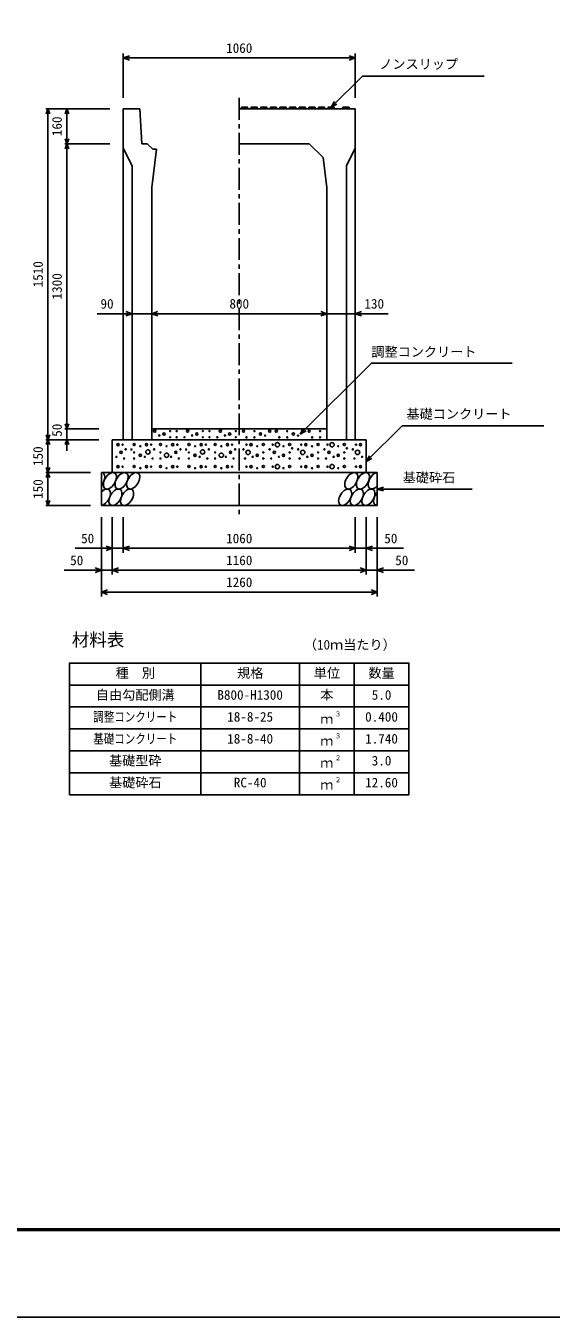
# Model space of a CAD drawing. Units: millimetres, scale not verified. Extents: x -16800 to 16800, y -5940 to 5940.
# Drawn here: x 3825 to 6225, y -5940 to -48 of the extents above; entities that cross this region are included whole.
import ezdxf
from ezdxf.enums import TextEntityAlignment as Align

# ---------------------------------------------------------------- set-up
doc = ezdxf.new("R2010")
doc.units = ezdxf.units.MM
doc.header["$LTSCALE"] = 20
doc.linetypes.add('CHAIN1', pattern=[8, 5, -1, 1, -1])
for name, color, linetype, lineweight in [('0-0_DIM', 7, 'Continuous', 25), ('0-1_Defpoints', 5, 'Continuous', 25), ('0-2_HATCH', 6, 'Continuous', 25), ('0-3_HYO', 3, 'Continuous', 25), ('0-4_HYO2', 4, 'Continuous', 25), ('0-5_OUTLINE', 3, 'Continuous', 25), ('0-6_TXT', 7, 'Continuous', 25), ('0-7_WAKU', 3, 'Continuous', 25)]:
    doc.layers.add(name, color=color, linetype=linetype, lineweight=lineweight)
doc.styles.add('ＭＳ ゴシック', font='')
doc.styles.get('ＭＳ ゴシック').set_extended_font_data('MS Gothic')

msp = doc.modelspace()

# ---------------------------------------------------------------- linework, layer by layer
at = {"layer": '0-0_DIM'}
for p, q in [((4270, -174.92), (4270, -376.66)), ((5330, -174.92), (5330, -376.66)), ((5330, -194.92), (4270, -194.92)), ((5220, -420.16), (5362.21, -277.95)), ((5919.1, -277.95), (5362.21, -277.95)), ((5220, -420.16), (5235, -394.18)), ((5220, -420.16), (5245.98, -405.16)), ((3915.8, -426.66), (4209.13, -426.66)), ((3925.8, -426.66), (3925.8, -1936.66)), ((4012.46, -586.66), (4012.46, -426.66)), ((4002.46, -586.66), (4209.13, -586.66)), ((4012.46, -1886.66), (4012.46, -586.66)), ((4150.45, -1361.66), (4310, -1361.66)), ((4400, -1361.66), (4310, -1361.66)), ((4400, -1361.66), (5200, -1361.66)), ((5200, -1361.66), (5330, -1361.66)), ((5480.7, -1361.66), (5330, -1361.66)), ((5543.65, -1873.01), (5380, -2036.66)), ((5543.65, -1873.01), (6190.53, -1873.01)), ((3915.8, -1936.66), (4159.13, -1936.66)), ((3925.8, -2086.66), (3925.8, -1936.66)), ((4002.46, -1886.66), (4159.13, -1886.66)), ((4012.46, -1886.66), (4012.46, -1936.66)), ((4012.46, -1986.66), (4012.46, -1936.66)), ((5078.82, -1911.66), (5093.82, -1885.68)), ((5078.82, -1911.66), (5104.8, -1896.66)), ((5380, -2036.66), (5395, -2010.68)), ((5380, -2036.66), (5405.98, -2021.66)), ((3915.8, -2086.66), (4120, -2086.66)), ((3925.8, -2086.66), (3925.8, -2236.66)), ((5430, -2161.66), (5458.98, -2153.9)), ((5430, -2161.66), (5863.31, -2161.66)), ((5430, -2161.66), (5458.98, -2169.43)), ((3915.8, -2236.66), (4120, -2236.66)), ((4170, -2652.18), (4170, -2289.83)), ((4220, -2552.18), (4220, -2289.83)), ((4270, -2452.18), (4270, -2289.83)), ((5330, -2452.18), (5330, -2289.83)), ((5380, -2552.18), (5380, -2289.83)), ((5430, -2652.18), (5430, -2289.83)), ((4050, -2432.18), (4270, -2432.18)), ((4270, -2432.18), (5330, -2432.18)), ((5550, -2432.18), (5330, -2432.18)), ((4000, -2532.18), (4220, -2532.18)), ((4220, -2532.18), (5380, -2532.18)), ((5600, -2532.18), (5380, -2532.18)), ((4170, -2632.18), (5430, -2632.18))]:
    msp.add_line(p, q, dxfattribs=at)
at = {"layer": '0-0_DIM', "linetype": 'CHAIN1'}
msp.add_line((4800, -376.66), (4800, -2286.66), dxfattribs=at)
at = {"layer": '0-0_DIM'}
for points in [[(4298.23, -205.18), (4270.04, -194.92), (4298.23, -184.66)], [(5301.85, -184.66), (5330.04, -194.92), (5301.85, -205.18)], [(3917.59, -449.21), (3925.8, -426.66), (3934.01, -449.21)], [(4004.26, -449.21), (4012.46, -426.66), (4020.67, -449.21)], [(4020.67, -564.11), (4012.46, -586.66), (4004.26, -564.11)], [(4004.26, -609.21), (4012.46, -586.66), (4020.67, -609.21)], [(4281.81, -1371.92), (4310, -1361.66), (4281.81, -1351.4)], [(4428.19, -1371.92), (4400, -1361.66), (4428.19, -1351.4)], [(5171.81, -1351.4), (5200, -1361.66), (5171.81, -1371.92)], [(5358.19, -1351.4), (5330, -1361.66), (5358.19, -1371.92)], [(5078.82, -1911.66), (5403.29, -1587.2), (6046.84, -1587.2)], [(4020.67, -1864.11), (4012.46, -1886.66), (4004.26, -1864.11)], [(3934.01, -1914.11), (3925.8, -1936.66), (3917.59, -1914.11)], [(3934.01, -1959.21), (3925.8, -1936.66), (3917.59, -1959.21)], [(4020.67, -1959.21), (4012.46, -1936.66), (4004.26, -1959.21)], [(3934.01, -2064.11), (3925.8, -2086.66), (3917.59, -2064.11)], [(3934.01, -2109.21), (3925.8, -2086.66), (3917.59, -2109.21)], [(3934.01, -2214.11), (3925.8, -2236.66), (3917.59, -2214.11)], [(4191.81, -2421.91), (4220, -2432.18), (4191.81, -2442.44)], [(4298.19, -2442.44), (4270, -2432.18), (4298.19, -2421.91)], [(5301.81, -2421.91), (5330, -2432.18), (5301.81, -2442.44)], [(5408.19, -2421.91), (5380, -2432.18), (5408.19, -2442.44)], [(4141.81, -2521.91), (4170, -2532.18), (4141.81, -2542.44)], [(4248.19, -2542.44), (4220, -2532.18), (4248.19, -2521.91)], [(5351.81, -2521.91), (5380, -2532.18), (5351.81, -2542.44)], [(5458.19, -2521.91), (5430, -2532.18), (5458.19, -2542.44)], [(4198.19, -2642.44), (4170, -2632.18), (4198.19, -2621.91)], [(5401.81, -2621.91), (5430, -2632.18), (5401.81, -2642.44)]]:
    msp.add_lwpolyline(points, dxfattribs=at)
at = {"layer": '0-1_Defpoints'}
msp.add_lwpolyline([(0, -5940), (16800, -5940), (16800, 5940), (0, 5940)], close=True, dxfattribs=at)
at = {"layer": '0-2_HATCH'}
for points in [[(4809, -426.66), (4810, -420.16), (4838, -420.16), (4839, -426.66)], [(4853, -426.66), (4854, -420.16), (4882, -420.16), (4883, -426.66)], [(4897, -426.66), (4898, -420.16), (4926, -420.16), (4927, -426.66)], [(4941, -426.66), (4942, -420.16), (4970, -420.16), (4971, -426.66)], [(4985, -426.66), (4986, -420.16), (5014, -420.16), (5015, -426.66)], [(5029, -426.66), (5030, -420.16), (5058, -420.16), (5059, -426.66)], [(5073, -426.66), (5074, -420.16), (5102, -420.16), (5103, -426.66)], [(5117, -426.66), (5118, -420.16), (5146, -420.16), (5147, -426.66)], [(5161, -426.66), (5162, -420.16), (5190, -420.16), (5191, -426.66)], [(5205, -426.66), (5206, -420.16), (5234, -420.16), (5235, -426.66)], [(5272.5, -426.66), (5273.5, -420.16), (5301.5, -420.16), (5302.5, -426.66)]]:
    msp.add_lwpolyline(points, dxfattribs=at)
for centre, radius in [((4413.88, -1897.35), 5), ((4434.9, -1917.48), 2.5), ((4455.93, -1910.48), 5), ((4483.97, -1897.35), 2.5), ((4483.97, -1925.36), 2.5), ((4513.97, -1897.35), 2.5), ((4513.97, -1925.36), 2.5), ((4549.86, -1925.36), 2.5), ((4563.88, -1897.35), 5), ((4584.9, -1917.48), 2.5), ((4605.93, -1910.48), 5), ((4633.97, -1897.35), 2.5), ((4633.97, -1925.36), 2.5), ((4663.97, -1897.35), 2.5), ((4663.97, -1925.36), 2.5), ((4699.86, -1925.36), 2.5), ((4713.88, -1897.35), 5), ((4734.9, -1917.48), 2.5), ((4755.93, -1910.48), 5), ((4783.97, -1897.35), 2.5), ((4783.97, -1925.36), 2.5), ((4819.13, -1897.63), 5), ((4833.15, -1925.65), 2.5), ((4869.04, -1897.63), 2.5), ((4869.04, -1925.65), 2.5), ((4897.08, -1910.76), 5), ((4918.11, -1917.77), 2.5), ((4939.13, -1897.63), 5), ((4969.13, -1897.63), 5), ((4983.15, -1925.65), 2.5), ((5019.04, -1897.63), 2.5), ((5019.04, -1925.65), 2.5), ((5047.08, -1910.76), 5), ((5068.11, -1917.77), 2.5), ((5089.13, -1897.63), 5), ((5119.13, -1897.63), 5), ((5133.15, -1925.65), 2.5), ((5169.04, -1897.63), 2.5), ((5169.04, -1925.65), 2.5), ((4246.04, -1959.48), 5), ((4260.06, -1994.5), 5), ((4267.07, -1959.48), 2.5), ((4281.09, -1980.49), 2.5), ((4307.55, -1981.4), 2.5), ((4319.97, -1958.61), 5), ((4319.97, -1994.5), 2.5), ((4348.01, -2007.63), 5), ((4348.01, -1966.49), 2.5), ((4376.04, -1959.48), 5), ((4382.58, -1992.5), 10), ((4397.07, -1959.48), 2.5), ((4411.09, -1980.49), 2.5), ((4439.97, -1958.61), 5), ((4439.97, -1994.5), 2.5), ((4468.01, -2007.63), 10), ((4468.01, -1966.49), 2.5), ((4496.04, -1959.48), 5), ((4510.06, -1994.5), 5), ((4517.07, -1959.48), 2.5), ((4531.09, -1980.49), 2.5), ((4557.55, -1981.4), 2.5), ((4569.97, -1958.61), 5), ((4569.97, -1994.5), 2.5), ((4598.01, -2007.63), 5), ((4598.01, -1966.49), 2.5), ((4626.04, -1959.48), 5), ((4632.58, -1992.5), 10), ((4647.07, -1959.48), 2.5), ((4661.09, -1980.49), 2.5), ((4689.97, -1958.61), 5), ((4689.97, -1994.5), 2.5), ((4718.01, -2007.63), 10), ((4718.01, -1966.49), 2.5), ((4746.04, -1959.48), 5), ((4760.06, -1994.5), 5), ((4767.07, -1959.48), 2.5), ((4781.09, -1980.49), 2.5), ((4818.91, -1980.49), 2.5), ((4839.94, -1994.5), 10), ((4832.93, -1959.48), 2.5), ((4853.96, -1959.48), 5), ((4881.99, -2007.63), 5), ((4881.99, -1966.49), 2.5), ((4910.03, -1958.61), 5), ((4910.03, -1994.5), 2.5), ((4938.91, -1980.49), 2.5), ((4952.93, -1959.48), 2.5), ((4959.94, -1994.5), 5), ((4973.96, -1959.48), 10), ((5001.99, -2007.63), 5), ((5001.99, -1966.49), 2.5), ((5030.03, -1958.61), 5), ((5030.03, -1994.5), 2.5), ((5041.37, -1976.18), 2.5), ((5068.91, -1980.49), 2.5), ((5089.94, -1994.5), 10), ((5082.93, -1959.48), 2.5), ((5103.96, -1959.48), 5), ((5131.99, -2007.63), 5), ((5131.99, -1966.49), 2.5), ((5160.03, -1958.61), 5), ((5160.03, -1994.5), 2.5), ((5188.91, -1980.49), 2.5), ((5202.93, -1959.48), 2.5), ((5209.94, -1994.5), 5), ((5223.96, -1959.48), 10), ((5251.99, -2007.63), 5), ((5251.99, -1966.49), 2.5), ((5280.03, -1958.61), 5), ((5280.03, -1994.5), 2.5), ((5291.37, -1976.18), 2.5), ((5318.91, -1980.49), 2.5), ((5339.94, -1994.5), 10), ((5332.93, -1959.48), 2.5), ((5353.96, -1959.48), 5), ((4239.03, -2014.64), 2.5), ((4246.04, -2059.48), 5), ((4267.07, -2059.48), 2.5), ((4274.08, -2022.51), 2.5), ((4319.97, -2058.61), 5), ((4319.97, -2022.51), 2.5), ((4369.03, -2014.64), 2.5), ((4376.04, -2059.48), 5), ((4397.07, -2059.48), 2.5), ((4404.08, -2022.51), 2.5), ((4439.97, -2058.61), 5), ((4439.97, -2022.51), 2.5), ((4489.03, -2014.64), 2.5), ((4496.04, -2059.48), 5), ((4517.07, -2059.48), 2.5), ((4524.08, -2022.51), 2.5), ((4569.97, -2058.61), 5), ((4569.97, -2022.51), 2.5), ((4619.03, -2014.64), 2.5), ((4626.04, -2059.48), 5), ((4647.07, -2059.48), 2.5), ((4654.08, -2022.51), 2.5), ((4689.97, -2058.61), 5), ((4689.97, -2022.51), 2.5), ((4739.03, -2014.64), 2.5), ((4746.04, -2059.48), 5), ((4767.07, -2059.48), 2.5), ((4774.08, -2022.51), 2.5), ((4825.92, -2022.51), 2.5), ((4832.93, -2059.48), 2.5), ((4853.96, -2059.48), 5), ((4860.97, -2014.64), 2.5), ((4910.03, -2058.61), 5), ((4910.03, -2022.51), 2.5), ((4945.92, -2022.51), 2.5), ((4952.93, -2059.48), 2.5), ((4973.96, -2059.48), 10), ((4980.97, -2014.64), 2.5), ((5030.03, -2058.61), 5), ((5030.03, -2022.51), 2.5), ((5075.92, -2022.51), 2.5), ((5082.93, -2059.48), 2.5), ((5103.96, -2059.48), 5), ((5110.97, -2014.64), 2.5), ((5160.03, -2058.61), 5), ((5160.03, -2022.51), 2.5), ((5195.92, -2022.51), 2.5), ((5202.93, -2059.48), 2.5), ((5223.96, -2059.48), 10), ((5230.97, -2014.64), 2.5), ((5280.03, -2058.61), 5), ((5280.03, -2022.51), 2.5), ((5325.92, -2022.51), 2.5), ((5332.93, -2059.48), 2.5), ((5353.96, -2059.48), 5), ((5360.97, -2014.64), 2.5), ((4348.01, -2066.49), 2.5), ((4468.01, -2066.49), 2.5), ((4598.01, -2066.49), 2.5), ((4718.01, -2066.49), 2.5), ((4881.99, -2066.49), 2.5), ((5001.99, -2066.49), 2.5), ((5131.99, -2066.49), 2.5), ((5251.99, -2066.49), 2.5)]:
    msp.add_circle(centre, radius, dxfattribs=at)
for centre, start_param, end_param in [((4155.84, -2124.18), 4.4524467, 6.6076907), ((5417.93, -2124.18), 0.4022642, 4.3746879), ((4181.16, -2199.17), 3.5766262, 7.4835112), ((5443.25, -2199.17), 1.2768793, 3.5000728)]:
    msp.add_ellipse(centre, major_axis=(21.81, 35.31), ratio=0.5792, start_param=start_param, end_param=end_param, dxfattribs=at)
for centre in [(4209.05, -2124.18), (4262.26, -2124.18), (4315.47, -2124.18), (5311.51, -2124.18), (5364.72, -2124.18), (4234.37, -2199.17), (4287.58, -2199.17), (5283.63, -2199.17), (5336.84, -2199.17), (5390.04, -2199.17)]:
    msp.add_ellipse(centre, major_axis=(21.81, 35.31), ratio=0.5792, dxfattribs=at)
at = {"layer": '0-3_HYO'}
for p, q in [((4625, -2956.12), (4625, -3556.12)), ((5075, -2956.12), (5075, -3556.12)), ((5325, -2956.12), (5325, -3556.12)), ((4025, -3056.12), (5575, -3056.12))]:
    msp.add_line(p, q, dxfattribs=at)
msp.add_lwpolyline([(4025, -3556.12), (5575, -3556.12), (5575, -2956.12), (4025, -2956.12)], close=True, dxfattribs=at)
at = {"layer": '0-4_HYO2'}
for p, q in [((4025, -3156.12), (5575, -3156.12)), ((4025, -3256.12), (5575, -3256.12)), ((4025, -3356.12), (5575, -3356.12)), ((4025, -3456.12), (5575, -3456.12))]:
    msp.add_line(p, q, dxfattribs=at)
at = {"layer": '0-5_OUTLINE'}
for p, q in [((4345, -426.66), (4270, -426.66)), ((4270, -426.66), (4270, -1936.66)), ((4345, -426.66), (4355, -586.64)), ((5330, -426.66), (4800, -426.66)), ((5330, -426.66), (5330, -1936.66)), ((4355, -586.64), (4380, -586.64)), ((4380, -586.64), (4405, -611.64)), ((4800, -586.66), (5120, -586.66)), ((5182.86, -649.52), (5120, -586.66)), ((4270, -606.66), (4310, -686.66)), ((4421.88, -611.64), (4400, -786.66)), ((4405, -611.64), (4421.88, -611.64)), ((5330, -606.66), (5290, -686.66)), ((4310, -686.66), (4310, -1936.66)), ((5182.86, -649.52), (5200, -786.66)), ((5290, -686.66), (5290, -1936.66)), ((4400, -786.66), (4400, -1936.66)), ((5200, -786.66), (5200, -1936.66)), ((4220, -1936.66), (5380, -1936.66)), ((4220, -1936.66), (4220, -2086.66)), ((4270, -1936.66), (4400, -1936.66)), ((4400, -1886.66), (5200, -1886.66)), ((5330, -1936.66), (5200, -1936.66)), ((5380, -1936.66), (5380, -2086.66)), ((4170, -2086.66), (5430, -2086.66)), ((4170, -2086.66), (4170, -2236.66)), ((5430, -2086.66), (5430, -2236.66)), ((4170, -2236.66), (5430, -2236.66))]:
    msp.add_line(p, q, dxfattribs=at)
at = {"layer": '0-7_WAKU', "lineweight": 50}
msp.add_lwpolyline([(400, -5540), (16400, -5540), (16400, 5540), (400, 5540)], close=True, dxfattribs=at)

# ---------------------------------------------------------------- texts
at = {"layer": '0-0_DIM', "style": 'ＭＳ ゴシック'}
for s, p in [('1060', (4740, -184.92)), ('ノンスリップ', (5439.52, -257.77)), ('90', (4166.03, -1351.66)), ('800', (4755, -1351.66)), ('130', (5371.58, -1351.66)), ('調整コンクリート', (5403.29, -1570.77)), ('基礎コンクリート', (5563.65, -1854.27)), ('基礎砕石', (5546.32, -2144.49)), ('50', (4077.56, -2422.18)), ('1060', (4740, -2422.18)), ('50', (5462.44, -2422.18)), ('50', (4027.56, -2522.18)), ('1160', (4740, -2522.18)), ('50', (5512.44, -2522.18)), ('1260', (4740, -2622.18))]:
    msp.add_text(s, height=43.99, dxfattribs=at).set_placement(p, align=Align.BOTTOM_LEFT)
for s, p in [('160', (4002.46, -551.66)), ('1510', (3915.8, -1241.66)), ('1300', (4002.46, -1296.66)), ('50', (4002.46, -1923.33)), ('150', (3915.8, -2056.66)), ('150', (3915.8, -2206.66))]:
    msp.add_text(s, height=43.99, rotation=90, dxfattribs=at).set_placement(p, align=Align.BOTTOM_LEFT)
at = {"layer": '0-6_TXT', "style": 'ＭＳ ゴシック'}
for s, height, p in [('材料表', 58.65, (4035, -2896.12)), ('（10ｍ当たり）', 43.99, (5095, -2907.12)), ('種\u3000別', 43.99, (4235, -3036.12)), ('規格', 43.99, (4790, -3036.12)), ('単位', 43.99, (5140, -3036.12)), ('数量', 43.99, (5390, -3036.12)), ('自由勾配側溝', 43.99, (4145, -3136.12)), ('B800-H1300', 43.99, (4700, -3136.12)), ('本', 43.99, (5170, -3136.12)), ('5.0', 43.99, (5405, -3136.12)), ('18-8-25', 43.99, (4745, -3236.12)), ('３', 21.99, (5235.54, -3205.75)), ('0.400', 43.99, (5375, -3236.12)), ('ｍ', 43.99, (5170, -3246.12)), ('18-8-40', 43.99, (4745, -3336.12)), ('３', 21.99, (5235.54, -3305.75)), ('1.740', 43.99, (5375, -3336.12)), ('ｍ', 43.99, (5170, -3346.12)), ('基礎型砕', 43.99, (4205, -3436.12)), ('ｍ', 43.99, (5170, -3446.12)), ('２', 21.99, (5235.54, -3405.75)), ('3.0', 43.99, (5405, -3436.12)), ('基礎砕石', 43.99, (4205, -3536.12)), ('RC-40', 43.99, (4775, -3536.12)), ('ｍ', 43.99, (5170, -3546.12)), ('２', 21.99, (5235.54, -3505.75)), ('12.60', 43.99, (5375, -3536.12))]:
    msp.add_text(s, height=height, dxfattribs=at).set_placement(p, align=Align.BOTTOM_LEFT)
at = {"layer": '0-6_TXT', "style": 'ＭＳ ゴシック', "width": 0.8}
for s, p in [('調整コンクリート', (4133, -3236.12)), ('基礎コンクリート', (4133, -3336.12))]:
    msp.add_text(s, height=43.99, dxfattribs=at).set_placement(p, align=Align.BOTTOM_LEFT)

doc.saveas('drawing.dxf')
